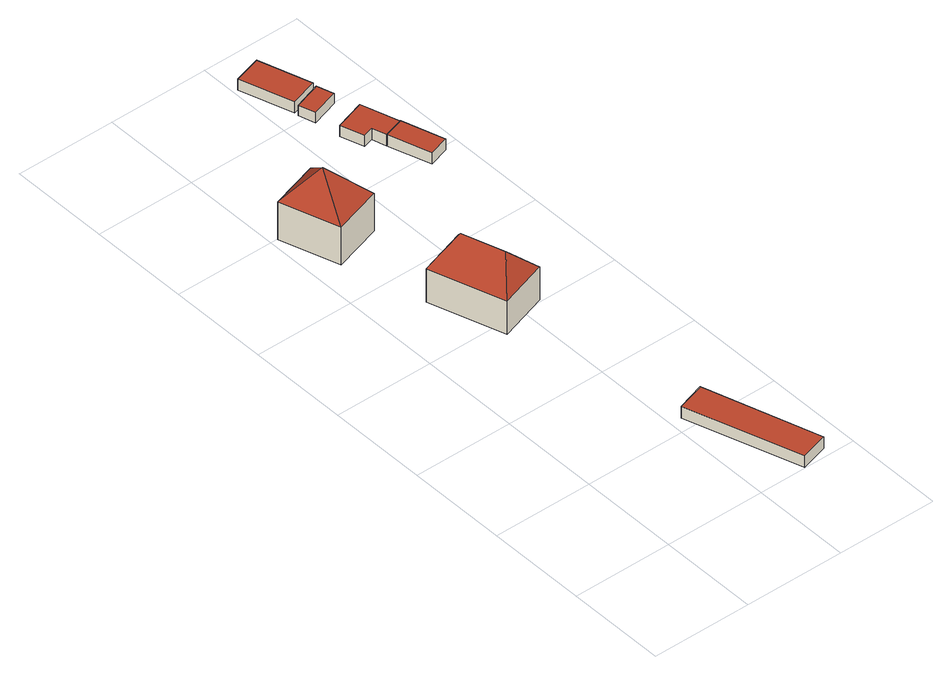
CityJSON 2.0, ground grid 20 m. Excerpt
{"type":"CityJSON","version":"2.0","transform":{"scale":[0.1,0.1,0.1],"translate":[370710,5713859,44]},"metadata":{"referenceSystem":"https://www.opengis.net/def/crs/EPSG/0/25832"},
"CityObjects":{
"building1":{"type":"Building","attributes":{"Geometrietyp2DReferenz":"3000","Gemeindeschluessel":"05513000","function":"31001_2463","roofType":"1000","measuredHeight":2.45},"address":[{"country":"Germany","locality":"Gelsenkirchen","thoroughfareNumber":"47","thoroughfareName":"Wiedehopfstraße"}],"geometry":[{"type":"Solid","lod":"2","boundaries":[[[[0,1,2,3]],[[4,5,1,0]],[[6,7,5,4]],[[3,2,7,6]],[[4,0,3,6]],[[1,5,7,2]]]],"semantics":{"surfaces":[{"type":"WallSurface"},{"type":"RoofSurface"},{"type":"GroundSurface"}],"values":[[0,0,0,0,1,2]]}}]},
"building2":{"type":"Building","attributes":{"Geometrietyp2DReferenz":"3000","Gemeindeschluessel":"05513000","function":"31001_1010","roofType":"3500","measuredHeight":14.39,"storeysAboveGround":2},"address":[{"country":"Germany","locality":"Gelsenkirchen","thoroughfareNumber":"43","thoroughfareName":"Wiedehopfstraße"}],"geometry":[{"type":"Solid","lod":"2","boundaries":[[[[8,9,10,11]],[[12,13,9,8]],[[14,15,13,12]],[[11,10,15,14]],[[11,16,8]],[[8,16,12]],[[12,16,14]],[[14,16,11]],[[9,13,15,10]]]],"semantics":{"surfaces":[{"type":"WallSurface"},{"type":"RoofSurface"},{"type":"GroundSurface"}],"values":[[0,0,0,0,1,1,1,1,2]]}}]},
"building3":{"type":"Building","attributes":{"Geometrietyp2DReferenz":"3000","Gemeindeschluessel":"05513000","function":"31001_1010","roofType":"3200","measuredHeight":12.6,"storeysAboveGround":2},"address":[{"country":"Germany","locality":"Gelsenkirchen","thoroughfareNumber":"45","thoroughfareName":"Wiedehopfstraße"}],"geometry":[{"type":"Solid","lod":"2","boundaries":[[[[17,18,19,20]],[[21,22,18,17]],[[23,24,22,21]],[[20,19,24,23]],[[17,25,21]],[[23,26,20]],[[20,26,25,17]],[[21,25,26,23]],[[18,22,24,19]]]],"semantics":{"surfaces":[{"type":"WallSurface"},{"type":"RoofSurface"},{"type":"GroundSurface"}],"values":[[0,0,0,0,1,1,1,1,2]]}}]},
"building4":{"type":"Building","attributes":{"Geometrietyp2DReferenz":"3000","Gemeindeschluessel":"05513000","function":"31001_1313","roofType":"1000","measuredHeight":2.42},"address":[{"country":"Germany","locality":"Gelsenkirchen","thoroughfareNumber":"41","thoroughfareName":"Wiedehopfstraße"}],"geometry":[{"type":"Solid","lod":"2","boundaries":[[[[27,28,29,30]],[[31,32,28,27]],[[33,34,32,31]],[[30,29,34,33]],[[31,27,30,33]],[[28,32,34,29]]]],"semantics":{"surfaces":[{"type":"WallSurface"},{"type":"RoofSurface"},{"type":"GroundSurface"}],"values":[[0,0,0,0,1,2]]}}]},
"building5":{"type":"Building","attributes":{"Geometrietyp2DReferenz":"3000","Gemeindeschluessel":"05513000","function":"51009_1610","roofType":"1000","measuredHeight":2.37},"geometry":[{"type":"Solid","lod":"2","boundaries":[[[[35,36,37,38]],[[39,40,36,35]],[[41,42,40,39]],[[43,44,42,41]],[[45,46,44,43]],[[38,37,46,45]],[[43,41,39,35,38,45]],[[36,40,42,44,46,37]]]],"semantics":{"surfaces":[{"type":"WallSurface"},{"type":"RoofSurface"},{"type":"GroundSurface"}],"values":[[0,0,0,0,0,0,1,2]]}}]},
"building6":{"type":"Building","attributes":{"Geometrietyp2DReferenz":"3000","Gemeindeschluessel":"05513000","function":"31001_1313","roofType":"1000","measuredHeight":2.25},"address":[{"country":"Germany","locality":"Gelsenkirchen","thoroughfareNumber":"41","thoroughfareName":"Wiedehopfstraße"}],"geometry":[{"type":"Solid","lod":"2","boundaries":[[[[47,48,49,50]],[[51,52,48,47]],[[53,54,52,51]],[[50,49,54,53]],[[51,47,50,53]],[[48,52,54,49]]]],"semantics":{"surfaces":[{"type":"WallSurface"},{"type":"RoofSurface"},{"type":"GroundSurface"}],"values":[[0,0,0,0,1,2]]}}]},
"building7":{"type":"Building","attributes":{"Geometrietyp2DReferenz":"3000","Gemeindeschluessel":"05513000","function":"31001_2140","roofType":"1000","measuredHeight":2.42},"address":[{"country":"Germany","locality":"Gelsenkirchen","thoroughfareNumber":"43","thoroughfareName":"Wiedehopfstraße"}],"geometry":[{"type":"Solid","lod":"2","boundaries":[[[[55,56,57,58]],[[59,60,56,55]],[[39,40,60,59]],[[58,57,40,39]],[[59,55,58,39]],[[56,60,40,57]]]],"semantics":{"surfaces":[{"type":"WallSurface"},{"type":"RoofSurface"},{"type":"GroundSurface"}],"values":[[0,0,0,0,1,2]]}}]}
},
"vertices":[
[351,18,32],[351,18,7],[280,245,7],[280,245,32],[296,1,32],[296,1,7],[224,228,32],[224,228,7],
[46,876,95],[46,876,14],[143,906,14],[143,906,95],[9,993,95],[9,993,14],[106,1023,95],[106,1023,14],[74,955,158],
[239,601,81],[239,601,10],[192,750,10],[192,750,81],[142,570,81],[142,570,10],[95,719,81],[95,719,10],[180,619,136],[154,701,136],
[283,1223,49],[283,1223,25],[250,1327,25],[250,1327,49],[229,1206,49],[229,1206,25],[196,1311,49],[196,1311,25],
[333,1062,44],[333,1062,20],[310,1137,20],[310,1137,44],[294,1050,44],[294,1050,20],[285,1078,44],[285,1078,20],[265,1072,44],[265,1072,20],[250,1118,44],[250,1118,20],
[295,1184,45],[295,1184,23],[285,1217,23],[285,1217,45],[241,1167,45],[241,1167,23],[231,1200,45],[231,1200,23],
[360,979,44],[360,979,20],[334,1062,20],[334,1062,44],[320,967,44],[320,967,20]
]}
